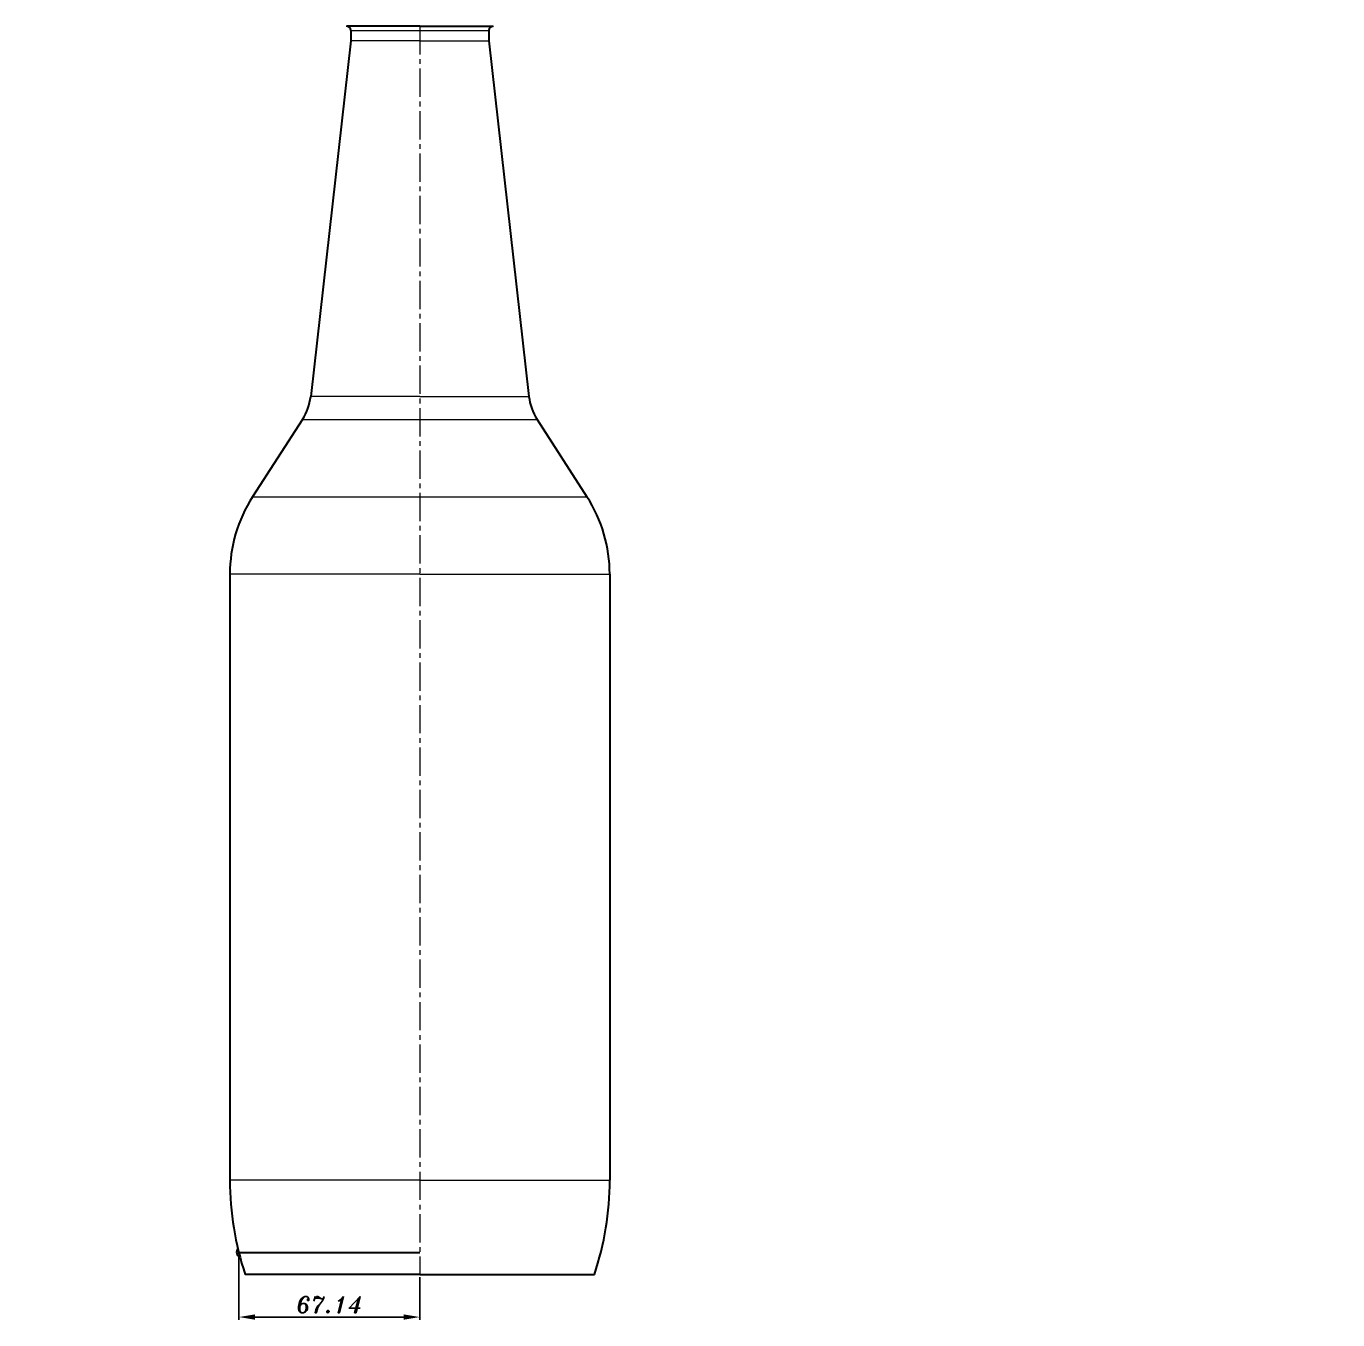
# Model space of a CAD drawing. Extents: x 62 to 608, y 19 to 439.
# Drawn here: x 364.7 to 608.1, y 188.3 to 428.4 of the extents above; entities that cross this region are included whole.
import ezdxf

# ---------------------------------------------------------------- set-up
doc = ezdxf.new("R2010")
doc.units = 0
doc.header["$LTSCALE"] = 7
doc.header["$MEASUREMENT"] = 0
doc.linetypes.add('CENTER2', pattern=[1.125, 0.75, -0.125, 0.125, -0.125])
doc.layers.get('0').update_dxf_attribs({"linetype": 'CONTINUOUS', "lineweight": 15})
for name, color, linetype, lineweight in [('1', 1, 'CENTER2', 15), ('3', 3, 'CONTINUOUS', 30), ('8', 252, 'CONTINUOUS', 15)]:
    doc.layers.add(name, color=color, linetype=linetype, lineweight=lineweight)
doc.styles.add('NEW', font='italict.shx', dxfattribs={"height": 3})
doc.dimstyles.get("Standard").update_dxf_attribs({"dimtxt": 3, "dimasz": 3, "dimexe": 0.5, "dimexo": 0.5, "dimgap": 0.8, "dimtad": 1, "dimdsep": 46, "dimtxsty": 'NEW', "dimcen": 0.09, "dimazin": 2, "dimtfac": 1, "dimtmove": 0, "dimatfit": 3, "dimfxl": 1, "dimtolj": 1, "dimtzin": 0, "dimarcsym": 0})

# ---------------------------------------------------------------- blocks, each defined once
blk = doc.blocks.new('*D8')
at = {"color": 0, "lineweight": -2, "transparency": 16777216}
for p, q in [((404.14, 200.25), (404.14, 188.34)), ((437.71, 196.25), (437.71, 188.34)), ((407.14, 188.84), (434.71, 188.84))]:
    blk.add_line(p, q, dxfattribs=at)
at = {"color": 0, "transparency": 16777216}
for points in [[(407.14, 189.34), (407.14, 188.34), (404.14, 188.84)], [(434.71, 189.34), (434.71, 188.34), (437.71, 188.84)]]:
    blk.add_solid(points, dxfattribs=at)
at = {"color": 0, "transparency": 16777216, "insert": (420.93, 191.14), "char_height": 3, "attachment_point": 5, "style": 'NEW'}
blk.add_mtext('\\A1;67.14', dxfattribs=at)
blk = doc.blocks.new('*D10')
at = {"color": 0, "lineweight": -2, "transparency": 16777216}
for p, q in [((272.35, 367.33), (272.35, 385.8)), ((275.35, 385.3), (310.28, 385.3))]:
    blk.add_line(p, q, dxfattribs=at)
at = {"color": 0, "transparency": 16777216}
blk.add_solid([(275.35, 385.8), (275.35, 384.8), (272.35, 385.3)], dxfattribs=at)
at = {"color": 0, "transparency": 16777216, "insert": (301.62, 387.6), "char_height": 3, "attachment_point": 5, "style": 'NEW'}
blk.add_mtext('\\A1;%%c67.14', dxfattribs=at)

msp = doc.modelspace()

# ---------------------------------------------------------------- linework, layer by layer
at = {"layer": '1'}
for p, q in [((437.7124, 428.446), (437.7124, 196.746)), ((404.1402, 200.746), (403.7523, 200.6481))]:
    msp.add_line(p, q, dxfattribs=at)
at = {"layer": '3'}
for p, q in [((437.7124, 428.446), (424.1124, 428.446)), ((437.7124, 428.446), (451.3124, 428.446)), ((424.9124, 427.646), (424.9124, 425.746)), ((450.5124, 427.646), (450.5124, 425.746)), ((424.9124, 425.746), (417.4624, 359.746)), ((450.5124, 425.746), (457.9624, 359.746)), ((415.9322, 355.4522), (406.6848, 341.0972)), ((459.4927, 355.4522), (468.7401, 341.0972)), ((402.4624, 326.746), (402.4624, 214.246)), ((472.9624, 326.746), (472.9624, 214.246)), ((437.7124, 200.746), (404.1402, 200.746)), ((437.7124, 196.746), (405.3124, 196.746)), ((437.7124, 196.746), (470.1124, 196.746))]:
    msp.add_line(p, q, dxfattribs=at)
for centre, radius, start, end in [((424.1124, 427.646), 0.8, 360, 90), ((451.3124, 427.646), 0.8, 90, 180), ((407.5255, 360.8677), 10, 327.210482, 353.559782), ((467.8993, 360.8677), 10, 186.440218, 212.789518), ((428.9624, 326.746), 26.5, 147.210482, 180), ((446.4624, 326.746), 26.5, 0, 32.789518), ((457.6155, 214.246), 55.1531, 180, 198.499643), ((417.8093, 214.246), 55.1531, 341.500357, 0), ((404.7136, 200.8908), 0.9915, 140.375367, 247.961509)]:
    msp.add_arc(centre, radius, start, end, dxfattribs=at)
at = {"layer": '8'}
for p, q in [((424.9124, 427.646), (450.5124, 427.646)), ((437.7124, 425.746), (424.9124, 425.746)), ((437.7124, 425.746), (450.5124, 425.746)), ((437.7124, 359.746), (417.4624, 359.746)), ((437.7124, 359.746), (457.9624, 359.746)), ((415.9322, 355.4522), (459.4927, 355.4522)), ((406.6848, 341.0972), (468.7401, 341.0972)), ((437.7124, 326.746), (402.4624, 326.746)), ((437.7124, 326.746), (472.9624, 326.746)), ((437.7124, 214.246), (402.4624, 214.246)), ((437.7124, 214.246), (472.9624, 214.246))]:
    msp.add_line(p, q, dxfattribs=at)

# ---------------------------------------------------------------- dimensions: what is measured, and where the dimension line sits
dim = msp.add_linear_dim(base=(608.0709, 385.3037), p1=(272.3483, 366.8257), p2=(608.0709, 326.8257), dimstyle='Standard', override={"dimlfac": 0.2, "dimpost": '%%c<>', "dimse2": 1, "dimsd2": 1})
dim.commit()
dim.dimension.update_dxf_attribs({"geometry": '*D10', "text_midpoint": (301.6205, 385.3037), "dimtype": 160})
dim = msp.add_linear_dim(base=(437.7124, 188.8364), p1=(404.1402, 200.746), p2=(437.7124, 196.746), dimstyle='Standard', override={"dimlfac": 2})
dim.commit()
dim.dimension.update_dxf_attribs({"geometry": '*D8', "text_midpoint": (420.9263, 191.1364)})

doc.saveas('drawing.dxf')
